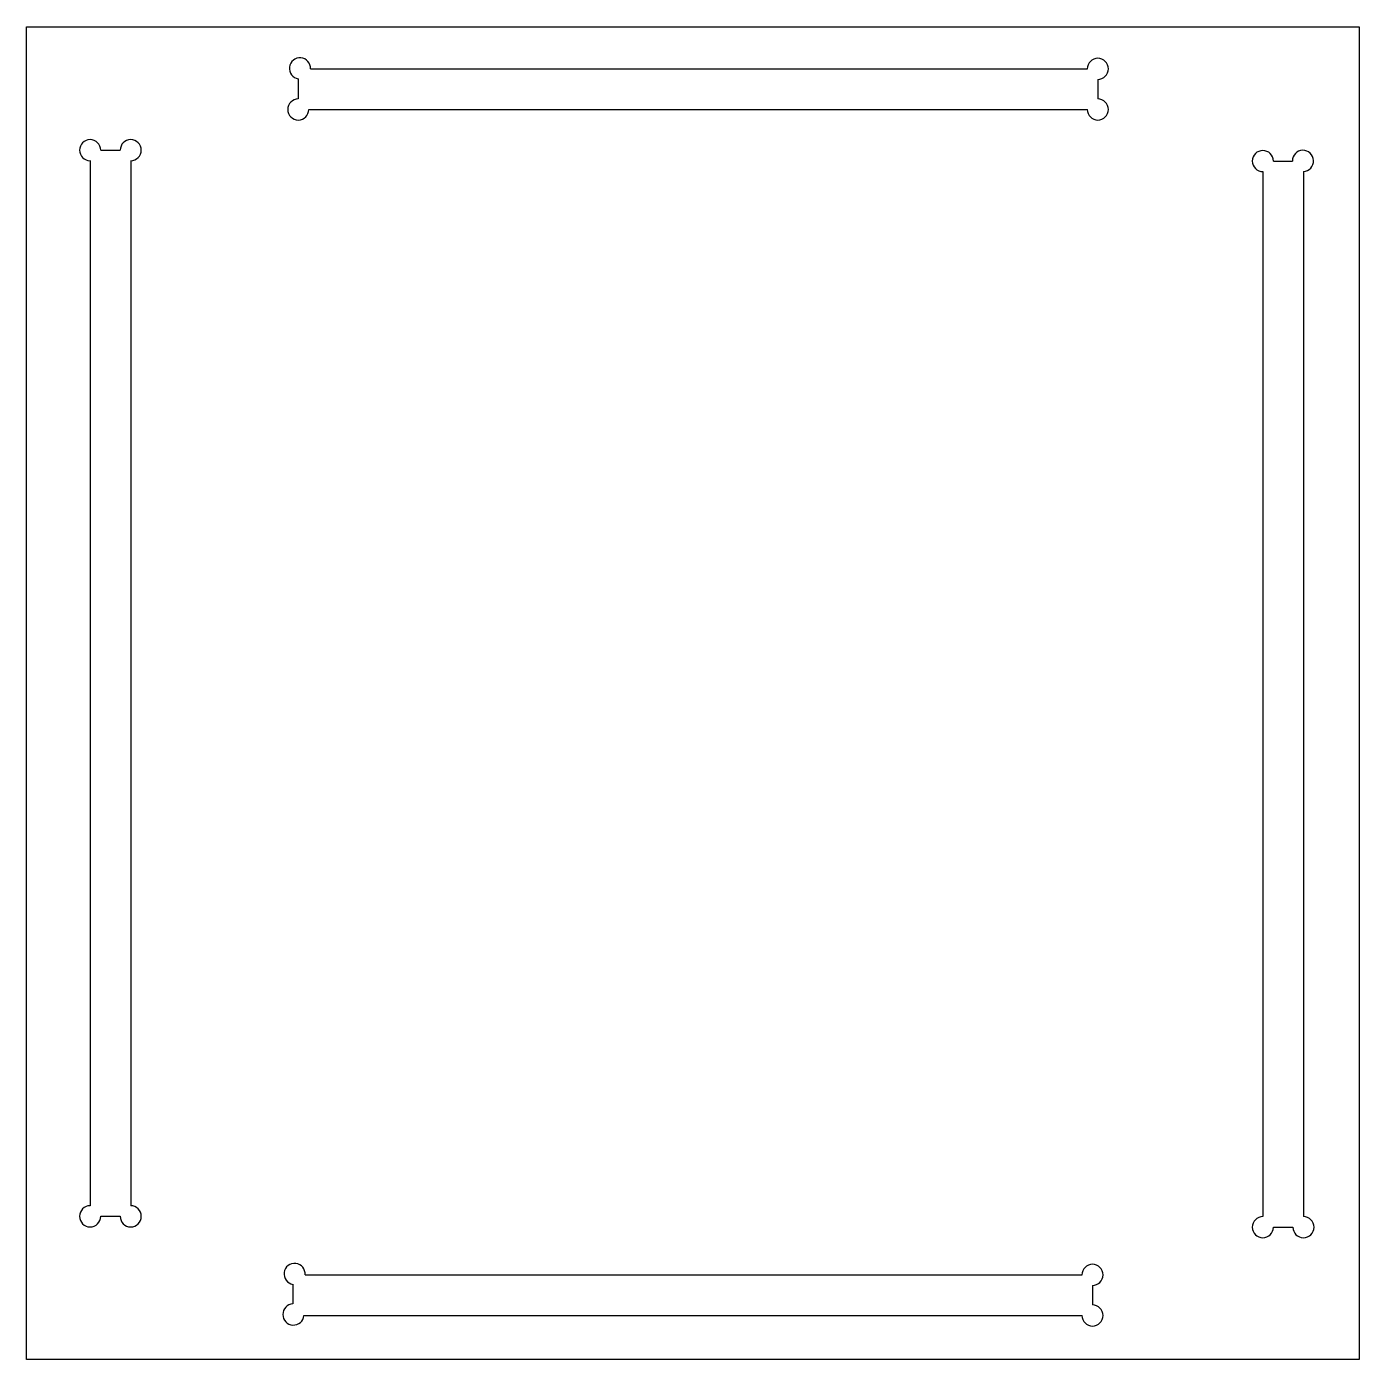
# Model space of a CAD drawing. Extents: x -2.34 to -0.37, y -0.54 to 1.43.
import ezdxf

# ---------------------------------------------------------------- set-up
doc = ezdxf.new("R2010")
doc.units = 0
doc.header["$MEASUREMENT"] = 0
doc.layers.add('VISIBLE', color=7, linetype='CONTINUOUS')

msp = doc.modelspace()

# ---------------------------------------------------------------- linework, layer by layer
at = {"layer": 'VISIBLE'}
for p, q in [((-2.3363, 1.4302), (-0.3678, 1.4302)), ((-2.3363, -0.5383), (-2.3363, 1.4302)), ((-0.3678, 1.4302), (-0.3678, -0.5383)), ((-1.917, 1.3679), (-0.7695, 1.3679)), ((-1.9351, 1.3532), (-1.9351, 1.3235)), ((-0.754, 1.3524), (-0.754, 1.3235)), ((-1.9195, 1.3079), (-0.7695, 1.3079)), ((-2.2269, 1.2478), (-2.198, 1.2478)), ((-2.2425, 1.2323), (-2.2425, -0.3114)), ((-2.1825, 1.2323), (-2.1825, -0.3114)), ((-0.4948, 1.2317), (-0.4666, 1.2317)), ((-0.5103, 1.2162), (-0.5103, -0.3275)), ((-0.4503, 1.2165), (-0.4503, -0.3275)), ((-2.2269, -0.327), (-2.198, -0.327)), ((-0.4948, -0.3431), (-0.4659, -0.3431)), ((-1.943, -0.4274), (-1.943, -0.4564)), ((-1.925, -0.4135), (-0.7774, -0.4135)), ((-0.7619, -0.429), (-0.7619, -0.4579)), ((-1.9267, -0.4735), (-0.7774, -0.4735)), ((-0.3678, -0.5383), (-2.3363, -0.5383))]:
    msp.add_line(p, q, dxfattribs=at)
for centre, start, end in [((-1.9325, 1.3686), 357.5108, 260.6172), ((-0.754, 1.3679), 270, 180), ((-1.9351, 1.3079), 90, 0), ((-0.754, 1.3079), 180, 90), ((-2.2425, 1.2478), 0, 270), ((-2.1825, 1.2478), 270, 180), ((-0.5103, 1.2317), 0, 270), ((-0.451, 1.232), 272.6603, 181.0505), ((-2.2425, -0.327), 90, 0), ((-2.1825, -0.327), 180, 90), ((-0.5103, -0.3431), 90, 0), ((-0.4503, -0.3431), 180, 90), ((-1.9405, -0.4121), 354.866, 260.8084), ((-0.7619, -0.4135), 270, 180), ((-1.9422, -0.472), 92.7325, 354.4677), ((-0.7619, -0.4735), 180, 90)]:
    msp.add_arc(centre, 0.0156, start, end, dxfattribs=at)

doc.saveas('drawing.dxf')
